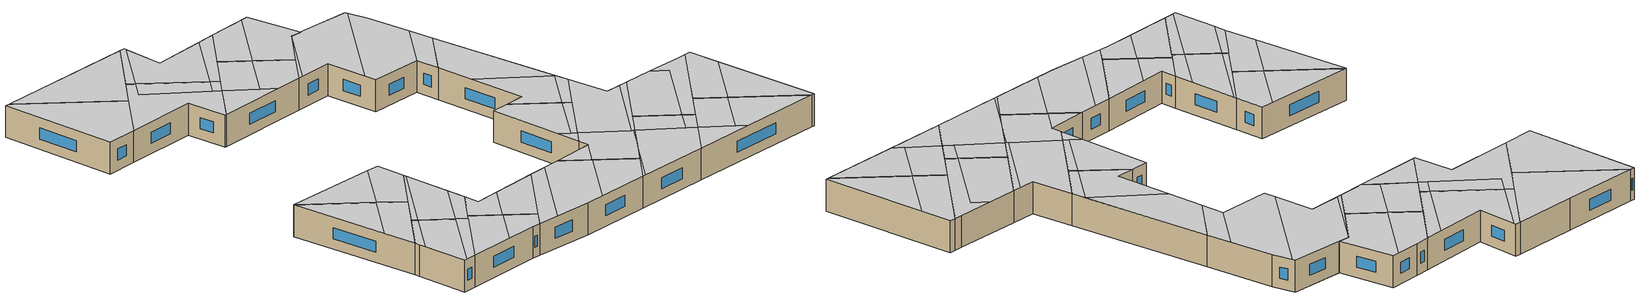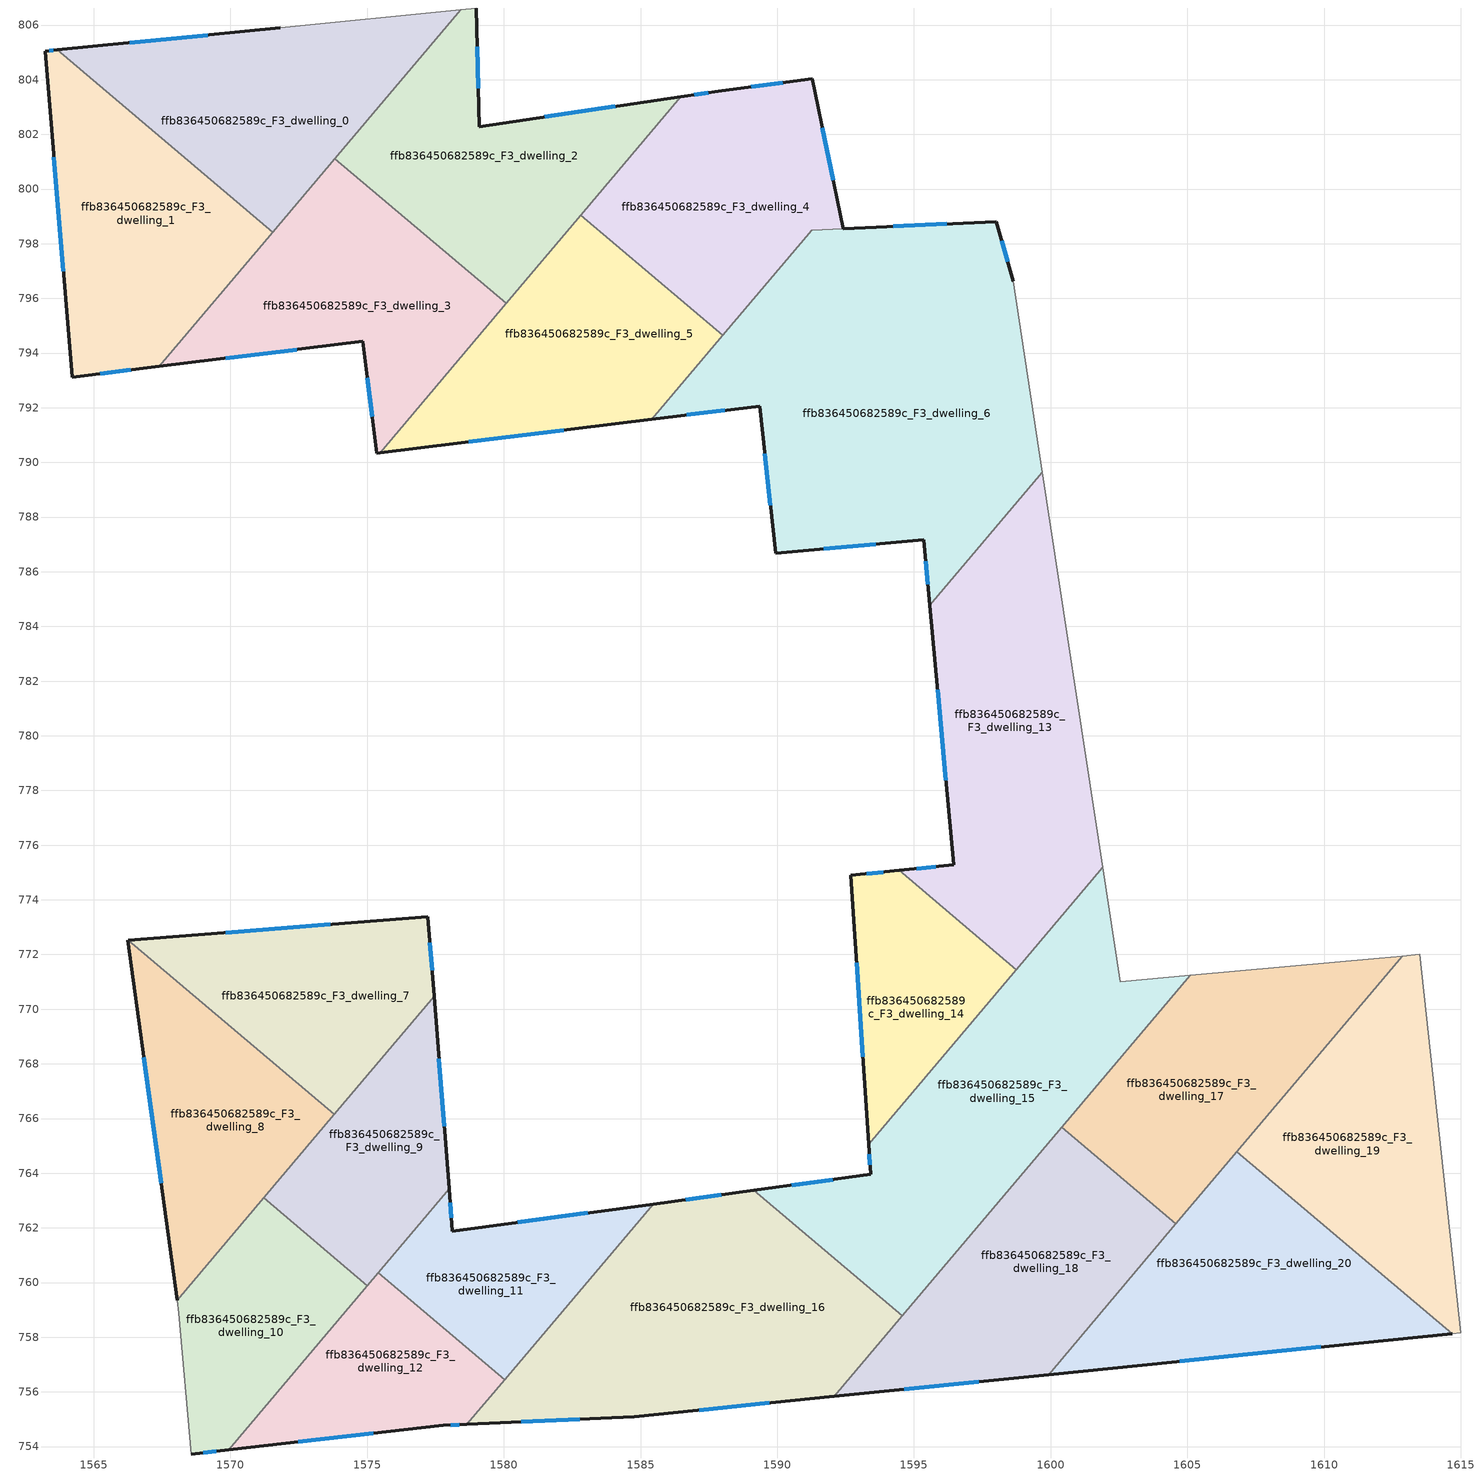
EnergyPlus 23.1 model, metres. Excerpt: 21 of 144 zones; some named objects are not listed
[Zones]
ffb836450682589c_F3_dwelling_0
 floor to ffb836450682589c_F2_dwelling_0 (EU_floor_Construction): 1578.43,806.56 1571.54,798.42 1563.66,805.09 1571.81,805.89 z9
 wall outside (EU_wall_Construction): 1571.81,805.89 1563.66,805.09 z9:12
 wall to ffb836450682589c_F3_dwelling_1 (EU_wall_Construction): 1563.66,805.09 1571.54,798.42 z9:12
 wall adiabatic (EU_wall_Construction): 1578.43,806.56 1571.81,805.89 z9:12
 wall to ffb836450682589c_F3_dwelling_2 (EU_wall_Construction): 1573.82,801.11 1578.43,806.56 z9:12
 wall to ffb836450682589c_F3_dwelling_3 (EU_wall_Construction): 1571.54,798.42 1573.82,801.11 z9:12
 window (EU_Window_Construction): 1569.16,805.63 1566.31,805.35 z9.98:11.02
 ceiling to ffb836450682589c_F4_dwelling_13 (EU_floor_Construction): 1571.54,798.42 1578.43,806.56 1571.81,805.89 1563.66,805.09 z12
ffb836450682589c_F3_dwelling_1
 floor to ffb836450682589c_F2_dwelling_1 (EU_floor_Construction): 1571.54,798.42 1567.4,793.51 1564.2,793.12 1563.22,805.04 1563.66,805.09 z9
 wall outside (EU_wall_Construction): 1563.66,805.09 1563.22,805.04 1564.2,793.12 1567.4,793.51 z9:12
 wall to ffb836450682589c_F3_dwelling_3 (EU_wall_Construction): 1567.4,793.51 1571.54,798.42 z9:12
 window (EU_Window_Construction): 1563.54,801.17 1563.89,797 / 1563.52,805.07 1563.36,805.06 / 1565.24,793.25 1566.36,793.39 z9.98:11.02
 ceiling to ffb836450682589c_F4_dwelling_13 (EU_floor_Construction): 1567.4,793.51 1571.54,798.42 1563.66,805.09 1563.23,805.04 1564.2,793.12 z12
ffb836450682589c_F3_dwelling_10
 floor to ffb836450682589c_F2_dwelling_10 (EU_floor_Construction): 1575,759.89 1569.93,753.88 1568.57,753.73 1568.11,758.87 1568.05,759.35 1571.21,763.09 z9
 wall outside (EU_wall_Construction): 1568.57,753.73 1569.93,753.88 z9:12
 wall adiabatic (EU_wall_Construction): 1568.05,759.35 1568.11,758.87 1568.57,753.73 z9:12
 wall to ffb836450682589c_F3_dwelling_9 (EU_wall_Construction): 1575,759.89 1571.21,763.09 z9:12
 wall to ffb836450682589c_F3_dwelling_8 (EU_wall_Construction): 1571.21,763.09 1568.05,759.35 z9:12
 wall to ffb836450682589c_F3_dwelling_12 (EU_wall_Construction): 1569.93,753.88 1575,759.89 z9:12
 window (EU_Window_Construction): 1569.01,753.78 1569.49,753.83 z9.98:11.02
 ceiling to ffb836450682589c_F4_dwelling_2 (EU_floor_Construction): 1568.82,753.76 1574.14,760.62 1571.7,762.68 1568.18,758.14 1568.57,753.73 z12
 ceiling to ffb836450682589c_F4_dwelling_1 (EU_floor_Construction): 1568.18,758.14 1571.7,762.68 1571.21,763.09 1568.05,759.35 1568.11,758.88 z12
 ceiling adiabatic (EU_roof_Construction): 1569.93,753.88 1575,759.89 1574.14,760.62 1568.82,753.76 z12
ffb836450682589c_F3_dwelling_11
 floor to ffb836450682589c_F2_dwelling_11 (EU_floor_Construction): 1585.46,762.87 1580.03,756.44 1575.4,760.36 1577.99,763.42 1578.11,761.87 z9
 wall outside (EU_wall_Construction): 1585.46,762.87 1578.11,761.87 1577.99,763.42 z9:12
 wall to ffb836450682589c_F3_dwelling_12 (EU_wall_Construction): 1575.4,760.36 1580.03,756.44 z9:12
 wall to ffb836450682589c_F3_dwelling_9 (EU_wall_Construction): 1577.99,763.42 1575.4,760.36 z9:12
 wall to ffb836450682589c_F3_dwelling_16 (EU_wall_Construction): 1580.03,756.44 1585.46,762.87 z9:12
 window (EU_Window_Construction): 1578.07,762.38 1578.03,762.92 / 1583.07,762.55 1580.5,762.2 z9.98:11.02
 ceiling to ffb836450682589c_F4_dwelling_4 (EU_floor_Construction): 1580.03,756.44 1585.46,762.87 1580.74,762.23 1580.69,762.22 1577.72,758.39 z12
 ceiling adiabatic (EU_roof_Construction): 1577.72,758.39 1580.69,762.22 1578.11,761.87 1577.99,763.42 1575.4,760.36 z12
ffb836450682589c_F3_dwelling_12
 floor to ffb836450682589c_F2_dwelling_12 (EU_floor_Construction): 1580.03,756.44 1578.65,754.81 1577.78,754.77 1569.93,753.88 1575.4,760.36 z9
 wall outside (EU_wall_Construction): 1569.93,753.88 1577.78,754.77 1578.65,754.81 z9:12
 wall to ffb836450682589c_F3_dwelling_16 (EU_wall_Construction): 1578.65,754.81 1580.03,756.44 z9:12
 wall to ffb836450682589c_F3_dwelling_9 (EU_wall_Construction): 1575.4,760.36 1575,759.89 z9:12
 window (EU_Window_Construction): 1572.48,754.17 1575.23,754.48 / 1578.06,754.79 1578.37,754.8 z9.98:11.02
 ceiling adiabatic (EU_roof_Construction): 1574.63,754.42 1577.72,758.39 1575.4,760.36 1569.93,753.88 z12
 ceiling to ffb836450682589c_F4_dwelling_4 (EU_floor_Construction): 1578.65,754.81 1580.03,756.44 1577.72,758.39 1574.63,754.42 1577.78,754.78 z12
ffb836450682589c_F3_dwelling_13
 floor to ffb836450682589c_F2_dwelling_13 (EU_floor_Construction): 1599.7,789.64 1601.91,775.19 1598.75,771.45 1594.46,775.08 1596.45,775.28 1595.58,784.77 z9
 wall outside (EU_wall_Construction): 1595.58,784.77 1596.45,775.28 1594.46,775.08 z9:12
 wall to ffb836450682589c_F3_dwelling_6 (EU_wall_Construction): 1599.7,789.64 1595.58,784.77 z9:12
 wall adiabatic (EU_wall_Construction): 1601.91,775.19 1599.7,789.64 z9:12
 wall to ffb836450682589c_F3_dwelling_14 (EU_wall_Construction): 1594.46,775.08 1598.75,771.45 z9:12
 wall to ffb836450682589c_F3_dwelling_15 (EU_wall_Construction): 1598.75,771.45 1601.91,775.19 z9:12
 window (EU_Window_Construction): 1595.8,775.22 1595.11,775.14 / 1595.87,781.68 1596.17,778.37 z9.98:11.02
 ceiling to ffb836450682589c_F4_dwelling_19 (EU_floor_Construction): 1601.71,776.51 1599.7,789.64 1595.58,784.77 1595.93,780.99 z12
 ceiling to ffb836450682589c_F4_dwelling_8 (EU_floor_Construction): 1598.09,772.01 1601.63,776.57 1595.93,780.99 1596.45,775.28 1594.46,775.08 z12
 ceiling to ffb836450682589c_F4_dwelling_9 (EU_floor_Construction): 1598.75,771.45 1601.91,775.19 1601.71,776.51 1601.63,776.57 1598.09,772.01 z12
ffb836450682589c_F3_dwelling_14
 floor to ffb836450682589c_F2_dwelling_14 (EU_floor_Construction): 1598.75,771.45 1593.34,765.05 1592.69,774.89 1594.46,775.08 z9
 wall outside (EU_wall_Construction): 1594.46,775.08 1592.69,774.89 1593.34,765.05 z9:12
 wall to ffb836450682589c_F3_dwelling_15 (EU_wall_Construction): 1593.34,765.05 1598.75,771.45 z9:12
 window (EU_Window_Construction): 1593.88,775.02 1593.27,774.95 / 1592.9,771.69 1593.13,768.25 z9.98:11.02
 ceiling to ffb836450682589c_F4_dwelling_8 (EU_floor_Construction): 1594.04,766.79 1598.09,772.01 1594.46,775.08 1592.69,774.89 1593.18,767.46 z12
 ceiling to ffb836450682589c_F4_dwelling_9 (EU_floor_Construction): 1594.51,766.43 1598.75,771.45 1598.09,772.01 1594.04,766.79 z12
 ceiling to ffb836450682589c_F4_dwelling_6 (EU_floor_Construction): 1593.34,765.05 1594.51,766.43 1593.18,767.46 z12
ffb836450682589c_F3_dwelling_15
 floor to ffb836450682589c_F2_dwelling_15 (EU_floor_Construction): 1601.91,775.19 1602.55,771 1605.1,771.23 1594.58,758.78 1589.15,763.37 1593.41,763.95 1593.34,765.05 z9
 wall outside (EU_wall_Construction): 1593.34,765.05 1593.41,763.95 1589.15,763.37 z9:12
 wall adiabatic (EU_wall_Construction): 1605.1,771.23 1602.55,771 1601.91,775.19 z9:12
 wall to ffb836450682589c_F3_dwelling_16 (EU_wall_Construction): 1589.15,763.37 1594.58,758.78 z9:12
 wall to ffb836450682589c_F3_dwelling_18 (EU_wall_Construction): 1594.58,758.78 1600.41,765.68 z9:12
 wall to ffb836450682589c_F3_dwelling_17 (EU_wall_Construction): 1600.41,765.68 1605.1,771.23 z9:12
 window (EU_Window_Construction): 1592.03,763.76 1590.53,763.56 / 1593.36,764.69 1593.39,764.31 z9.98:11.02
 ceiling to ffb836450682589c_F4_dwelling_9 (EU_floor_Construction): 1598.23,763.54 1604.13,771.15 1602.55,771 1601.91,775.19 1594.51,766.43 z12
 ceiling to ffb836450682589c_F4_dwelling_6 (EU_floor_Construction): 1596.59,761.16 1598.36,763.44 1598.23,763.54 1594.51,766.43 1593.34,765.05 1593.41,763.95 1591.45,761.42 1594.58,758.78 z12
 ceiling to ffb836450682589c_F4_dwelling_5 (EU_floor_Construction): 1591.45,761.42 1593.41,763.95 1589.15,763.37 z12
 ceiling to ffb836450682589c_F4_dwelling_10 (EU_floor_Construction): 1598.46,763.37 1605.1,771.23 1604.13,771.15 1598.23,763.54 1598.36,763.44 z12
 ceiling adiabatic (EU_roof_Construction): 1596.59,761.16 1598.46,763.37 1598.36,763.44 z12
ffb836450682589c_F3_dwelling_16
 floor to ffb836450682589c_F2_dwelling_16 (EU_floor_Construction): 1594.58,758.78 1592.09,755.84 1584.76,755.09 1578.65,754.81 1585.46,762.87 1589.15,763.37 z9
 wall outside (EU_wall_Construction): 1578.65,754.81 1584.76,755.09 1592.09,755.84 / 1589.15,763.37 1585.46,762.87 z9:12
 wall to ffb836450682589c_F3_dwelling_18 (EU_wall_Construction): 1592.09,755.84 1594.58,758.78 z9:12
 window (EU_Window_Construction): 1587.15,755.33 1589.71,755.6 / 1580.64,754.9 1582.77,755 / 1587.95,763.21 1586.66,763.03 z9.98:11.02
 ceiling to ffb836450682589c_F4_dwelling_5 (EU_floor_Construction): 1586.69,755.29 1591.45,761.42 1589.15,763.37 1587.34,763.13 1580.97,754.92 1584.76,755.09 z12
 ceiling to ffb836450682589c_F4_dwelling_4 (EU_floor_Construction): 1580.97,754.92 1587.34,763.13 1585.46,762.87 1578.65,754.81 z12
 ceiling to ffb836450682589c_F4_dwelling_6 (EU_floor_Construction): 1592.09,755.84 1594.58,758.78 1591.45,761.42 1586.69,755.29 z12
ffb836450682589c_F3_dwelling_17
 floor to ffb836450682589c_F2_dwelling_17 (EU_floor_Construction): 1612.86,771.94 1604.58,762.14 1600.41,765.68 1605.1,771.23 1612.02,771.86 z9
 wall adiabatic (EU_wall_Construction): 1612.86,771.94 1612.02,771.86 1605.1,771.23 z9:12
 wall to ffb836450682589c_F3_dwelling_18 (EU_wall_Construction): 1600.41,765.68 1604.58,762.14 z9:12
 wall to ffb836450682589c_F3_dwelling_19 (EU_wall_Construction): 1606.81,764.78 1612.86,771.94 z9:12
 wall to ffb836450682589c_F3_dwelling_20 (EU_wall_Construction): 1604.59,762.14 1606.81,764.78 z9:12
 ceiling to ffb836450682589c_F4_dwelling_10 (EU_floor_Construction): 1603.68,762.91 1609.53,770.44 1608.15,771.51 1605.1,771.23 1600.41,765.68 z12
 ceiling to ffb836450682589c_F4_dwelling_11 (EU_floor_Construction): 1604.58,762.14 1612.86,771.94 1612.02,771.86 1608.15,771.51 1609.53,770.44 1603.68,762.91 z12
ffb836450682589c_F3_dwelling_18
 floor to ffb836450682589c_F2_dwelling_18 (EU_floor_Construction): 1604.58,762.14 1599.93,756.63 1592.09,755.84 1600.41,765.68 z9
 wall outside (EU_wall_Construction): 1592.09,755.84 1599.93,756.63 z9:12
 wall to ffb836450682589c_F3_dwelling_20 (EU_wall_Construction): 1599.93,756.63 1604.58,762.14 z9:12
 window (EU_Window_Construction): 1594.64,756.1 1597.38,756.37 z9.98:11.02
 ceiling to ffb836450682589c_F4_dwelling_7 (EU_floor_Construction): 1599.93,756.63 1602.78,760.01 1598.46,763.37 1596.59,761.16 1592.49,755.88 z12
 ceiling to ffb836450682589c_F4_dwelling_10 (EU_floor_Construction): 1601.94,760.66 1603.68,762.91 1600.41,765.68 1598.46,763.37 z12
 ceiling to ffb836450682589c_F4_dwelling_11 (EU_floor_Construction): 1602.78,760.01 1604.58,762.14 1603.68,762.91 1601.94,760.66 z12
 ceiling to ffb836450682589c_F4_dwelling_6 (EU_floor_Construction): 1592.49,755.88 1596.59,761.16 1592.09,755.84 z12
ffb836450682589c_F3_dwelling_19
 floor to ffb836450682589c_F2_dwelling_19 (EU_floor_Construction): 1613.5,772 1615,758.16 1614.69,758.13 1606.81,764.78 1612.86,771.94 z9
 wall to ffb836450682589c_F3_dwelling_20 (EU_wall_Construction): 1606.81,764.78 1614.69,758.13 z9:12
 wall adiabatic (EU_wall_Construction): 1614.69,758.13 1615,758.16 1613.5,772 1612.86,771.94 z9:12
 ceiling to ffb836450682589c_F4_dwelling_11 (EU_floor_Construction): 1609.14,762.82 1613.84,768.88 1613.5,772 1612.86,771.94 1606.81,764.78 z12
 ceiling to ffb836450682589c_F4_dwelling_12 (EU_floor_Construction): 1615,758.16 1613.84,768.87 1609.14,762.81 1614.68,758.13 z12
ffb836450682589c_F3_dwelling_2
 floor to ffb836450682589c_F2_dwelling_2 (EU_floor_Construction): 1586.48,803.38 1580.08,795.82 1573.82,801.11 1578.43,806.56 1578.99,806.62 1579.1,802.28 z9
 wall outside (EU_wall_Construction): 1586.48,803.38 1579.1,802.28 1578.99,806.62 z9:12
 wall to ffb836450682589c_F3_dwelling_3 (EU_wall_Construction): 1573.82,801.11 1580.08,795.82 z9:12
 wall adiabatic (EU_wall_Construction): 1578.99,806.62 1578.43,806.56 z9:12
 wall to ffb836450682589c_F3_dwelling_4 (EU_wall_Construction): 1582.81,799.04 1586.48,803.38 z9:12
 wall to ffb836450682589c_F3_dwelling_5 (EU_wall_Construction): 1580.09,795.82 1582.81,799.04 z9:12
 window (EU_Window_Construction): 1584.08,803.02 1581.5,802.64 / 1579.07,803.69 1579.03,805.21 z9.98:11.02
 ceiling to ffb836450682589c_F4_dwelling_14 (EU_floor_Construction): 1579.37,796.42 1584.55,803.09 1579.1,802.28 1579,806.33 1574.51,800.53 z12
 ceiling to ffb836450682589c_F4_dwelling_15 (EU_floor_Construction): 1580.08,795.82 1586.48,803.38 1584.55,803.09 1579.37,796.42 z12
 ceiling to ffb836450682589c_F4_dwelling_13 (EU_floor_Construction): 1574.51,800.53 1579,806.33 1578.99,806.62 1578.43,806.56 1573.82,801.11 z12
ffb836450682589c_F3_dwelling_20
 floor to ffb836450682589c_F2_dwelling_20 (EU_floor_Construction): 1614.69,758.13 1599.93,756.63 1606.81,764.78 z9
 wall outside (EU_wall_Construction): 1599.93,756.63 1614.69,758.13 z9:12
 window (EU_Window_Construction): 1604.73,757.12 1609.89,757.64 z9.98:11.02
 ceiling to ffb836450682589c_F4_dwelling_12 (EU_floor_Construction): 1614.68,758.13 1609.14,762.81 1605.4,757.99 1606.3,757.28 z12
 ceiling adiabatic (EU_roof_Construction): 1606.3,757.28 1602.78,760.01 1599.93,756.63 z12
 ceiling to ffb836450682589c_F4_dwelling_11 (EU_floor_Construction): 1605.4,757.99 1609.14,762.82 1606.81,764.78 1602.78,760.01 z12
 roof outside (EU_roof_Construction): 1614.69,758.13 1606.3,757.28 1599.93,756.63 z12
ffb836450682589c_F3_dwelling_3
 floor to ffb836450682589c_F2_dwelling_3 (EU_floor_Construction): 1580.08,795.82 1575.47,790.36 1575.34,790.34 1574.84,794.42 1567.4,793.51 1573.82,801.11 z9
 wall outside (EU_wall_Construction): 1567.4,793.51 1574.84,794.42 1575.34,790.34 1575.47,790.36 z9:12
 wall to ffb836450682589c_F3_dwelling_5 (EU_wall_Construction): 1575.47,790.36 1580.08,795.82 z9:12
 window (EU_Window_Construction): 1575.01,793.1 1575.18,791.67 / 1569.82,793.81 1572.42,794.13 z9.98:11.02
 ceiling to ffb836450682589c_F4_dwelling_14 (EU_floor_Construction): 1578.12,794.81 1579.37,796.42 1574.51,800.53 1573.09,798.71 z12
 ceiling to ffb836450682589c_F4_dwelling_15 (EU_floor_Construction): 1578.79,794.29 1580.08,795.82 1579.37,796.42 1578.12,794.81 z12
 ceiling to ffb836450682589c_F4_dwelling_13 (EU_floor_Construction): 1575.47,790.36 1578.79,794.29 1573.09,798.71 1574.51,800.53 1573.82,801.11 1567.4,793.51 1574.84,794.42 1575.34,790.34 z12
ffb836450682589c_F3_dwelling_4
 floor to ffb836450682589c_F2_dwelling_4 (EU_floor_Construction): 1591.28,804.03 1592.41,798.54 1591.25,798.49 1588.01,794.65 1582.81,799.04 1586.48,803.38 1587.96,803.6 z9
 wall outside (EU_wall_Construction): 1592.41,798.54 1591.28,804.03 1587.96,803.6 1586.48,803.38 z9:12
 wall to ffb836450682589c_F3_dwelling_5 (EU_wall_Construction): 1582.81,799.04 1588.01,794.65 z9:12
 wall to ffb836450682589c_F3_dwelling_6 (EU_wall_Construction): 1588.01,794.65 1591.25,798.49 1592.41,798.54 z9:12
 window (EU_Window_Construction): 1587.48,803.53 1586.96,803.45 / 1590.2,803.89 1589.04,803.74 / 1592.05,800.33 1591.65,802.25 z9.98:11.02
 ceiling to ffb836450682589c_F4_dwelling_15 (EU_floor_Construction): 1585.16,797.06 1590.5,803.93 1587.96,803.6 1586.48,803.38 1582.81,799.04 z12
 ceiling to ffb836450682589c_F4_dwelling_16 (EU_floor_Construction): 1592.41,798.54 1591.28,804.03 1590.5,803.93 1585.16,797.06 1588.01,794.65 1591.25,798.49 z12
ffb836450682589c_F3_dwelling_5
 floor to ffb836450682589c_F2_dwelling_5 (EU_floor_Construction): 1588.01,794.65 1585.42,791.58 1575.47,790.36 1582.81,799.04 z9
 wall outside (EU_wall_Construction): 1575.47,790.36 1585.42,791.58 z9:12
 wall to ffb836450682589c_F3_dwelling_6 (EU_wall_Construction): 1585.42,791.58 1588.01,794.65 z9:12
 window (EU_Window_Construction): 1578.71,790.76 1582.18,791.18 z9.98:11.02
 ceiling to ffb836450682589c_F4_dwelling_16 (EU_floor_Construction): 1585.42,791.58 1588.01,794.65 1585.16,797.06 1581.43,792.24 1582.71,791.25 z12
 ceiling to ffb836450682589c_F4_dwelling_15 (EU_floor_Construction): 1581.43,792.24 1585.16,797.06 1582.81,799.04 1578.79,794.29 z12
 ceiling to ffb836450682589c_F4_dwelling_13 (EU_floor_Construction): 1582.71,791.25 1578.79,794.29 1575.47,790.36 z12
ffb836450682589c_F3_dwelling_6
 floor to ffb836450682589c_F2_dwelling_6 (EU_floor_Construction): 1598.01,798.81 1598.63,796.62 1599.7,789.64 1595.58,784.77 1595.36,787.16 1589.94,786.68 1589.35,792.06 1585.42,791.58 1591.25,798.49 z9
 wall outside (EU_wall_Construction): 1585.42,791.58 1589.35,792.06 1589.94,786.68 1595.36,787.16 1595.58,784.77 / 1598.63,796.62 1598.01,798.81 1592.42,798.54 z9:12
 wall adiabatic (EU_wall_Construction): 1599.7,789.64 1598.63,796.62 z9:12
 window (EU_Window_Construction): 1591.71,786.84 1593.6,787.01 / 1589.54,790.31 1589.75,788.43 / 1586.7,791.74 1588.07,791.9 / 1596.19,798.72 1594.24,798.63 / 1598.43,797.33 1598.21,798.1 / 1595.43,786.38 1595.51,785.55 z9.98:11.02
 ceiling to ffb836450682589c_F4_dwelling_17 (EU_floor_Construction): 1589.81,787.93 1598.08,798.59 1598.01,798.81 1591.29,798.49 1585.99,791.65 1589.35,792.06 z12
 ceiling to ffb836450682589c_F4_dwelling_18 (EU_floor_Construction): 1595.36,787.16 1599.3,792.24 1598.63,796.62 1598.08,798.59 1589.81,787.93 1589.94,786.68 z12
 ceiling to ffb836450682589c_F4_dwelling_19 (EU_floor_Construction): 1595.58,784.77 1599.7,789.64 1599.3,792.24 1595.36,787.16 z12
 ceiling to ffb836450682589c_F4_dwelling_16 (EU_floor_Construction): 1585.99,791.65 1591.29,798.49 1591.25,798.49 1585.42,791.58 z12
ffb836450682589c_F3_dwelling_7
 floor to ffb836450682589c_F2_dwelling_7 (EU_floor_Construction): 1577.22,773.38 1577.45,770.47 1573.79,766.15 1566.25,772.52 z9
 wall outside (EU_wall_Construction): 1577.45,770.47 1577.22,773.38 1566.25,772.52 z9:12
 wall to ffb836450682589c_F3_dwelling_8 (EU_wall_Construction): 1566.25,772.52 1573.79,766.15 z9:12
 wall to ffb836450682589c_F3_dwelling_9 (EU_wall_Construction): 1573.79,766.15 1577.45,770.47 z9:12
 window (EU_Window_Construction): 1577.37,771.42 1577.3,772.44 / 1573.66,773.1 1569.82,772.8 z9.98:11.02
 ceiling to ffb836450682589c_F4_dwelling_0 (EU_floor_Construction): 1571.7,767.92 1575.86,773.28 1566.25,772.52 z12
 ceiling to ffb836450682589c_F4_dwelling_1 (EU_floor_Construction): 1573.79,766.15 1577.45,770.47 1577.22,773.38 1575.86,773.28 1571.7,767.92 z12
ffb836450682589c_F3_dwelling_8
 floor to ffb836450682589c_F2_dwelling_8 (EU_floor_Construction): 1573.79,766.15 1568.05,759.35 1566.25,772.52 z9
 wall outside (EU_wall_Construction): 1566.24,772.52 1568.05,759.35 z9:12
 wall to ffb836450682589c_F3_dwelling_9 (EU_wall_Construction): 1571.21,763.09 1573.79,766.15 z9:12
 window (EU_Window_Construction): 1566.83,768.24 1567.46,763.64 z9.98:11.02
 ceiling to ffb836450682589c_F4_dwelling_1 (EU_floor_Construction): 1568.05,759.35 1573.79,766.15 1571.7,767.92 1567.6,762.63 z12
 ceiling to ffb836450682589c_F4_dwelling_0 (EU_floor_Construction): 1567.6,762.63 1571.7,767.92 1566.25,772.52 z12
ffb836450682589c_F3_dwelling_9
 floor to ffb836450682589c_F2_dwelling_9 (EU_floor_Construction): 1577.45,770.47 1577.99,763.42 1575,759.89 1571.21,763.09 z9
 wall outside (EU_wall_Construction): 1577.99,763.42 1577.45,770.47 z9:12
 window (EU_Window_Construction): 1577.82,765.72 1577.63,768.18 z9.98:11.02
 ceiling to ffb836450682589c_F4_dwelling_2 (EU_floor_Construction): 1574.14,760.62 1577.84,765.39 1577.48,770.12 1571.7,762.68 z12
 ceiling to ffb836450682589c_F4_dwelling_1 (EU_floor_Construction): 1571.7,762.68 1577.48,770.12 1577.45,770.47 1571.21,763.09 z12
 ceiling adiabatic (EU_roof_Construction): 1575,759.89 1577.99,763.42 1577.84,765.39 1574.14,760.62 z12
[Building]
EU S2 Campaign: North Axis=0; Terrain=City; Solar Distribution=FullExterior
[Site:Location]
Bologna: Latitude=44.5; Longitude=11.25; Time Zone=1; Elevation=37
[SizingPeriod:WeatherFileDays]
AnnualSizingPeriod: Begin Month=1; Begin Day of Month=1; End Month=12; End Day of Month=31; Day of Week for Start Day=Monday; Use Weather File Daylight Saving Period=No; Use Weather File Rain and Snow Indicators=No
[MATERIAL]
EU_InternalMass_Material: Roughness=MediumRough; Thickness=0.1; Conductivity=1; Density=1800; Specific Heat=900; Thermal Absorptance=0.9; Solar Absorptance=0.7; Visible Absorptance=0.7
[MATERIAL:NOMASS] Roughness=MediumRough; Thermal Absorptance=0.9; Solar Absorptance=0.7; Visible Absorptance=0.7
Name | Thermal Resistance
EU_wall_NoMass | 0.905828
EU_roof_NoMass | 0.37593
EU_floor_NoMass | 0.67114
[WINDOWMATERIAL:SIMPLEGLAZINGSYSTEM]
EU_Window_SimpleGlazing: UFactor=4.52486; Solar Heat Gain Coefficient=0.85; Visible Transmittance=0.85
[CONSTRUCTION]
EU_wall_Construction: EU_wall_NoMass
EU_roof_Construction: EU_roof_NoMass
EU_floor_Construction: EU_floor_NoMass
EU_Window_Construction: EU_Window_SimpleGlazing
EU_InternalMass_Construction: EU_InternalMass_Material
[ZONE] Type=1; Multiplier=1; Ceiling Height=autocalculate; Floor Area=autocalculate; Part of Total Floor Area=Yes
Name | Volume
ffb836450682589c_F3_dwelling_0 | 164.944
ffb836450682589c_F3_dwelling_1 | 164.932
ffb836450682589c_F3_dwelling_10 | 106.528
ffb836450682589c_F3_dwelling_11 | 95.729
ffb836450682589c_F3_dwelling_12 | 95.718
ffb836450682589c_F3_dwelling_13 | 226.217
ffb836450682589c_F3_dwelling_14 | 96.791
ffb836450682589c_F3_dwelling_15 | 240.845
ffb836450682589c_F3_dwelling_16 | 240.848
ffb836450682589c_F3_dwelling_17 | 164.922
ffb836450682589c_F3_dwelling_18 | 164.928
ffb836450682589c_F3_dwelling_19 | 164.936
ffb836450682589c_F3_dwelling_2 | 164.919
ffb836450682589c_F3_dwelling_20 | 164.941
ffb836450682589c_F3_dwelling_3 | 164.952
ffb836450682589c_F3_dwelling_4 | 159.007
ffb836450682589c_F3_dwelling_5 | 157.137
ffb836450682589c_F3_dwelling_6 | 354.786
ffb836450682589c_F3_dwelling_7 | 132.013
ffb836450682589c_F3_dwelling_8 | 132.014
ffb836450682589c_F3_dwelling_9 | 106.513
[INTERNALMASS] Construction=EU_InternalMass_Construction
Name | Zone or ZoneList | Surface Area
ffb836450682589c_F3_dwelling_0_EU_InternalMass | ffb836450682589c_F3_dwelling_0 | 54.9808
ffb836450682589c_F3_dwelling_1_EU_InternalMass | ffb836450682589c_F3_dwelling_1 | 54.9747
ffb836450682589c_F3_dwelling_2_EU_InternalMass | ffb836450682589c_F3_dwelling_2 | 54.9723
ffb836450682589c_F3_dwelling_3_EU_InternalMass | ffb836450682589c_F3_dwelling_3 | 54.9834
ffb836450682589c_F3_dwelling_4_EU_InternalMass | ffb836450682589c_F3_dwelling_4 | 53.0015
ffb836450682589c_F3_dwelling_5_EU_InternalMass | ffb836450682589c_F3_dwelling_5 | 52.3778
ffb836450682589c_F3_dwelling_6_EU_InternalMass | ffb836450682589c_F3_dwelling_6 | 118.258
ffb836450682589c_F3_dwelling_7_EU_InternalMass | ffb836450682589c_F3_dwelling_7 | 44.0035
ffb836450682589c_F3_dwelling_8_EU_InternalMass | ffb836450682589c_F3_dwelling_8 | 44.0037
ffb836450682589c_F3_dwelling_9_EU_InternalMass | ffb836450682589c_F3_dwelling_9 | 35.5041
ffb836450682589c_F3_dwelling_10_EU_InternalMass | ffb836450682589c_F3_dwelling_10 | 35.5102
ffb836450682589c_F3_dwelling_11_EU_InternalMass | ffb836450682589c_F3_dwelling_11 | 31.9085
ffb836450682589c_F3_dwelling_12_EU_InternalMass | ffb836450682589c_F3_dwelling_12 | 31.9045
ffb836450682589c_F3_dwelling_13_EU_InternalMass | ffb836450682589c_F3_dwelling_13 | 75.3962
ffb836450682589c_F3_dwelling_14_EU_InternalMass | ffb836450682589c_F3_dwelling_14 | 32.2675
ffb836450682589c_F3_dwelling_15_EU_InternalMass | ffb836450682589c_F3_dwelling_15 | 80.2857
ffb836450682589c_F3_dwelling_16_EU_InternalMass | ffb836450682589c_F3_dwelling_16 | 80.2841
ffb836450682589c_F3_dwelling_17_EU_InternalMass | ffb836450682589c_F3_dwelling_17 | 54.9753
ffb836450682589c_F3_dwelling_18_EU_InternalMass | ffb836450682589c_F3_dwelling_18 | 54.9758
ffb836450682589c_F3_dwelling_19_EU_InternalMass | ffb836450682589c_F3_dwelling_19 | 54.9787
ffb836450682589c_F3_dwelling_20_EU_InternalMass | ffb836450682589c_F3_dwelling_20 | 54.9769
[OTHEREQUIPMENT] Fuel Type=Electricity; Design Level Calculation Method=Watts/Area; Power per Zone Floor Area=1; Fraction Latent=0; Fraction Radiant=0; Fraction Lost=0; Carbon Dioxide Generation Rate=0; EndUse Subcategory=EU_Step8_InternalGains
Name | Zone or ZoneList or Space or SpaceList | Schedule
EU_Step8_InternalGain_ffb836450682589c_F3_dwelling_0_f000 | ffb836450682589c_F3_dwelling_0 | EU_Step8_GainSchedule_ffb836450682589c_F3_dwelling_0_f000
EU_Step8_InternalGain_ffb836450682589c_F3_dwelling_1_f000 | ffb836450682589c_F3_dwelling_1 | EU_Step8_GainSchedule_ffb836450682589c_F3_dwelling_1_f000
EU_Step8_InternalGain_ffb836450682589c_F3_dwelling_2_f000 | ffb836450682589c_F3_dwelling_2 | EU_Step8_GainSchedule_ffb836450682589c_F3_dwelling_2_f000
EU_Step8_InternalGain_ffb836450682589c_F3_dwelling_3_f000 | ffb836450682589c_F3_dwelling_3 | EU_Step8_GainSchedule_ffb836450682589c_F3_dwelling_3_f000
EU_Step8_InternalGain_ffb836450682589c_F3_dwelling_4_f000 | ffb836450682589c_F3_dwelling_4 | EU_Step8_GainSchedule_ffb836450682589c_F3_dwelling_4_f000
EU_Step8_InternalGain_ffb836450682589c_F3_dwelling_5_f000 | ffb836450682589c_F3_dwelling_5 | EU_Step8_GainSchedule_ffb836450682589c_F3_dwelling_5_f000
EU_Step8_InternalGain_ffb836450682589c_F3_dwelling_6_f000 | ffb836450682589c_F3_dwelling_6 | EU_Step8_GainSchedule_ffb836450682589c_F3_dwelling_6_f000
EU_Step8_InternalGain_ffb836450682589c_F3_dwelling_7_f000 | ffb836450682589c_F3_dwelling_7 | EU_Step8_GainSchedule_ffb836450682589c_F3_dwelling_7_f000
EU_Step8_InternalGain_ffb836450682589c_F3_dwelling_8_f000 | ffb836450682589c_F3_dwelling_8 | EU_Step8_GainSchedule_ffb836450682589c_F3_dwelling_8_f000
EU_Step8_InternalGain_ffb836450682589c_F3_dwelling_9_f000 | ffb836450682589c_F3_dwelling_9 | EU_Step8_GainSchedule_ffb836450682589c_F3_dwelling_9_f000
EU_Step8_InternalGain_ffb836450682589c_F3_dwelling_10_f000 | ffb836450682589c_F3_dwelling_10 | EU_Step8_GainSchedule_ffb836450682589c_F3_dwelling_10_f000
EU_Step8_InternalGain_ffb836450682589c_F3_dwelling_11_f000 | ffb836450682589c_F3_dwelling_11 | EU_Step8_GainSchedule_ffb836450682589c_F3_dwelling_11_f000
EU_Step8_InternalGain_ffb836450682589c_F3_dwelling_12_f000 | ffb836450682589c_F3_dwelling_12 | EU_Step8_GainSchedule_ffb836450682589c_F3_dwelling_12_f000
EU_Step8_InternalGain_ffb836450682589c_F3_dwelling_13_f000 | ffb836450682589c_F3_dwelling_13 | EU_Step8_GainSchedule_ffb836450682589c_F3_dwelling_13_f000
EU_Step8_InternalGain_ffb836450682589c_F3_dwelling_14_f000 | ffb836450682589c_F3_dwelling_14 | EU_Step8_GainSchedule_ffb836450682589c_F3_dwelling_14_f000
EU_Step8_InternalGain_ffb836450682589c_F3_dwelling_15_f000 | ffb836450682589c_F3_dwelling_15 | EU_Step8_GainSchedule_ffb836450682589c_F3_dwelling_15_f000
EU_Step8_InternalGain_ffb836450682589c_F3_dwelling_16_f000 | ffb836450682589c_F3_dwelling_16 | EU_Step8_GainSchedule_ffb836450682589c_F3_dwelling_16_f000
EU_Step8_InternalGain_ffb836450682589c_F3_dwelling_17_f000 | ffb836450682589c_F3_dwelling_17 | EU_Step8_GainSchedule_ffb836450682589c_F3_dwelling_17_f000
EU_Step8_InternalGain_ffb836450682589c_F3_dwelling_18_f000 | ffb836450682589c_F3_dwelling_18 | EU_Step8_GainSchedule_ffb836450682589c_F3_dwelling_18_f000
EU_Step8_InternalGain_ffb836450682589c_F3_dwelling_19_f000 | ffb836450682589c_F3_dwelling_19 | EU_Step8_GainSchedule_ffb836450682589c_F3_dwelling_19_f000
EU_Step8_InternalGain_ffb836450682589c_F3_dwelling_20_f000 | ffb836450682589c_F3_dwelling_20 | EU_Step8_GainSchedule_ffb836450682589c_F3_dwelling_20_f000
[ZONEVENTILATION:DESIGNFLOWRATE] Schedule=EU_AlwaysOn; Design Flow Rate Calculation Method=AirChanges/Hour; Air Changes per Hour=0.73129; Ventilation Type=Natural; Fan Pressure Rise=0; Fan Total Efficiency=1; Constant Term Coefficient=1; Temperature Term Coefficient=0; Velocity Term Coefficient=0; Velocity Squared Term Coefficient=0; Minimum Indoor Temperature=-100; Maximum Indoor Temperature=100; Delta Temperature=-100; Minimum Outdoor Temperature=-100; Maximum Outdoor Temperature=100; Maximum Wind Speed=40
Name | Zone or ZoneList or Space or SpaceList
EU_ConstantAir_ffb836450682589c_F3_dwelling_0 | ffb836450682589c_F3_dwelling_0
EU_ConstantAir_ffb836450682589c_F3_dwelling_1 | ffb836450682589c_F3_dwelling_1
EU_ConstantAir_ffb836450682589c_F3_dwelling_2 | ffb836450682589c_F3_dwelling_2
EU_ConstantAir_ffb836450682589c_F3_dwelling_3 | ffb836450682589c_F3_dwelling_3
EU_ConstantAir_ffb836450682589c_F3_dwelling_4 | ffb836450682589c_F3_dwelling_4
EU_ConstantAir_ffb836450682589c_F3_dwelling_5 | ffb836450682589c_F3_dwelling_5
EU_ConstantAir_ffb836450682589c_F3_dwelling_6 | ffb836450682589c_F3_dwelling_6
EU_ConstantAir_ffb836450682589c_F3_dwelling_7 | ffb836450682589c_F3_dwelling_7
EU_ConstantAir_ffb836450682589c_F3_dwelling_8 | ffb836450682589c_F3_dwelling_8
EU_ConstantAir_ffb836450682589c_F3_dwelling_9 | ffb836450682589c_F3_dwelling_9
EU_ConstantAir_ffb836450682589c_F3_dwelling_10 | ffb836450682589c_F3_dwelling_10
EU_ConstantAir_ffb836450682589c_F3_dwelling_11 | ffb836450682589c_F3_dwelling_11
EU_ConstantAir_ffb836450682589c_F3_dwelling_12 | ffb836450682589c_F3_dwelling_12
EU_ConstantAir_ffb836450682589c_F3_dwelling_13 | ffb836450682589c_F3_dwelling_13
EU_ConstantAir_ffb836450682589c_F3_dwelling_14 | ffb836450682589c_F3_dwelling_14
EU_ConstantAir_ffb836450682589c_F3_dwelling_15 | ffb836450682589c_F3_dwelling_15
EU_ConstantAir_ffb836450682589c_F3_dwelling_16 | ffb836450682589c_F3_dwelling_16
EU_ConstantAir_ffb836450682589c_F3_dwelling_17 | ffb836450682589c_F3_dwelling_17
EU_ConstantAir_ffb836450682589c_F3_dwelling_18 | ffb836450682589c_F3_dwelling_18
EU_ConstantAir_ffb836450682589c_F3_dwelling_19 | ffb836450682589c_F3_dwelling_19
EU_ConstantAir_ffb836450682589c_F3_dwelling_20 | ffb836450682589c_F3_dwelling_20
[HVACTEMPLATE:ZONE:IDEALLOADSAIRSYSTEM] System Availability Schedule=EU_AlwaysOn; Maximum Heating Supply Air Temperature=50; Minimum Cooling Supply Air Temperature=13; Maximum Heating Supply Air Humidity Ratio=0.0156; Minimum Cooling Supply Air Humidity Ratio=0.0077; Heating Limit=NoLimit; Cooling Limit=NoLimit; Heating Availability Schedule=EU_AlwaysOn; Cooling Availability Schedule=EU_CoolingOff; Dehumidification Control Type=ConstantSensibleHeatRatio; Cooling Sensible Heat Ratio=0.7; Dehumidification Setpoint=60; Humidification Control Type=None; Humidification Setpoint=30; Outdoor Air Method=None; Outdoor Air Flow Rate per Person=0.00944; Outdoor Air Flow Rate per Zone Floor Area=0; Outdoor Air Flow Rate per Zone=0; Demand Controlled Ventilation Type=None; Outdoor Air Economizer Type=NoEconomizer; Heat Recovery Type=None; Sensible Heat Recovery Effectiveness=0.7; Latent Heat Recovery Effectiveness=0.65
Name | Template Thermostat
ffb836450682589c_F3_dwelling_0 | EU_HeatOnly_ffb836450682589c_F3_dwelling_0
ffb836450682589c_F3_dwelling_1 | EU_HeatOnly_ffb836450682589c_F3_dwelling_1
ffb836450682589c_F3_dwelling_2 | EU_HeatOnly_ffb836450682589c_F3_dwelling_2
ffb836450682589c_F3_dwelling_3 | EU_HeatOnly_ffb836450682589c_F3_dwelling_3
ffb836450682589c_F3_dwelling_4 | EU_HeatOnly_ffb836450682589c_F3_dwelling_4
ffb836450682589c_F3_dwelling_5 | EU_HeatOnly_ffb836450682589c_F3_dwelling_5
ffb836450682589c_F3_dwelling_6 | EU_HeatOnly_ffb836450682589c_F3_dwelling_6
ffb836450682589c_F3_dwelling_7 | EU_HeatOnly_ffb836450682589c_F3_dwelling_7
ffb836450682589c_F3_dwelling_8 | EU_HeatOnly_ffb836450682589c_F3_dwelling_8
ffb836450682589c_F3_dwelling_9 | EU_HeatOnly_ffb836450682589c_F3_dwelling_9
ffb836450682589c_F3_dwelling_10 | EU_HeatOnly_ffb836450682589c_F3_dwelling_10
ffb836450682589c_F3_dwelling_11 | EU_HeatOnly_ffb836450682589c_F3_dwelling_11
ffb836450682589c_F3_dwelling_12 | EU_HeatOnly_ffb836450682589c_F3_dwelling_12
ffb836450682589c_F3_dwelling_13 | EU_HeatOnly_ffb836450682589c_F3_dwelling_13
ffb836450682589c_F3_dwelling_14 | EU_HeatOnly_ffb836450682589c_F3_dwelling_14
ffb836450682589c_F3_dwelling_15 | EU_HeatOnly_ffb836450682589c_F3_dwelling_15
ffb836450682589c_F3_dwelling_16 | EU_HeatOnly_ffb836450682589c_F3_dwelling_16
ffb836450682589c_F3_dwelling_17 | EU_HeatOnly_ffb836450682589c_F3_dwelling_17
ffb836450682589c_F3_dwelling_18 | EU_HeatOnly_ffb836450682589c_F3_dwelling_18
ffb836450682589c_F3_dwelling_19 | EU_HeatOnly_ffb836450682589c_F3_dwelling_19
ffb836450682589c_F3_dwelling_20 | EU_HeatOnly_ffb836450682589c_F3_dwelling_20
[SIZING:ZONE] Zone Cooling Design Supply Air Temperature Input Method=SupplyAirTemperature; Zone Cooling Design Supply Air Temperature=13; Zone Heating Design Supply Air Temperature Input Method=SupplyAirTemperature; Zone Heating Design Supply Air Temperature=50; Zone Cooling Design Supply Air Humidity Ratio=0.008; Zone Heating Design Supply Air Humidity Ratio=0.008; Cooling Design Air Flow Method=DesignDay; Cooling Design Air Flow Rate=0; Cooling Minimum Air Flow per Zone Floor Area=0.000762; Cooling Minimum Air Flow=0; Cooling Minimum Air Flow Fraction=0.2; Heating Design Air Flow Method=DesignDay; Heating Design Air Flow Rate=0; Heating Maximum Air Flow per Zone Floor Area=0.002032; Heating Maximum Air Flow=0.141576; Heating Maximum Air Flow Fraction=0.3; Account for Dedicated Outdoor Air System=No; Dedicated Outdoor Air System Control Strategy=NeutralSupplyAir; Dedicated Outdoor Air Low Setpoint Temperature for Design=autosize; Dedicated Outdoor Air High Setpoint Temperature for Design=autosize; Zone Load Sizing Method=Sensible Load Only No Latent Load; Zone Latent Cooling Design Supply Air Humidity Ratio Input Method=HumidityRatioDifference; Zone Cooling Design Supply Air Humidity Ratio Difference=0.005; Zone Latent Heating Design Supply Air Humidity Ratio Input Method=HumidityRatioDifference; Zone Humidification Design Supply Air Humidity Ratio Difference=0.005
ffb836450682589c_F3_dwelling_0; ffb836450682589c_F3_dwelling_1; ffb836450682589c_F3_dwelling_2; ffb836450682589c_F3_dwelling_3; ffb836450682589c_F3_dwelling_4; ffb836450682589c_F3_dwelling_5; ffb836450682589c_F3_dwelling_6; ffb836450682589c_F3_dwelling_7; ffb836450682589c_F3_dwelling_8; ffb836450682589c_F3_dwelling_9; ffb836450682589c_F3_dwelling_10; ffb836450682589c_F3_dwelling_11; ffb836450682589c_F3_dwelling_12; ffb836450682589c_F3_dwelling_13; ffb836450682589c_F3_dwelling_14; ffb836450682589c_F3_dwelling_15; ffb836450682589c_F3_dwelling_16; ffb836450682589c_F3_dwelling_17; ffb836450682589c_F3_dwelling_18; ffb836450682589c_F3_dwelling_19; ffb836450682589c_F3_dwelling_20
[SCHEDULE:CONSTANT]
Name | Hourly Value
EU_AlwaysOn | 1
EU_CoolingOff | 0
[SCHEDULE:FILE] Column Number=1; Rows to Skip at Top=0; Number of Hours of Data=8760; Column Separator=Comma; Interpolate to Timestep=No; Minutes per Item=60; Adjust Schedule for Daylight Savings=Yes
Name | File
EU_Step8_GainSchedule_ffb836450682589c_F3_dwelling_0_f000 | ../../schedules/ffb836450682589c/ffb836450682589c_F3_dwelling_0_f000_gain.csv
EU_Step8_GainSchedule_ffb836450682589c_F3_dwelling_1_f000 | ../../schedules/ffb836450682589c/ffb836450682589c_F3_dwelling_1_f000_gain.csv
EU_Step8_GainSchedule_ffb836450682589c_F3_dwelling_2_f000 | ../../schedules/ffb836450682589c/ffb836450682589c_F3_dwelling_2_f000_gain.csv
EU_Step8_GainSchedule_ffb836450682589c_F3_dwelling_3_f000 | ../../schedules/ffb836450682589c/ffb836450682589c_F3_dwelling_3_f000_gain.csv
EU_Step8_GainSchedule_ffb836450682589c_F3_dwelling_4_f000 | ../../schedules/ffb836450682589c/ffb836450682589c_F3_dwelling_4_f000_gain.csv
EU_Step8_GainSchedule_ffb836450682589c_F3_dwelling_5_f000 | ../../schedules/ffb836450682589c/ffb836450682589c_F3_dwelling_5_f000_gain.csv
EU_Step8_GainSchedule_ffb836450682589c_F3_dwelling_6_f000 | ../../schedules/ffb836450682589c/ffb836450682589c_F3_dwelling_6_f000_gain.csv
EU_Step8_GainSchedule_ffb836450682589c_F3_dwelling_7_f000 | ../../schedules/ffb836450682589c/ffb836450682589c_F3_dwelling_7_f000_gain.csv
EU_Step8_GainSchedule_ffb836450682589c_F3_dwelling_8_f000 | ../../schedules/ffb836450682589c/ffb836450682589c_F3_dwelling_8_f000_gain.csv
EU_Step8_GainSchedule_ffb836450682589c_F3_dwelling_9_f000 | ../../schedules/ffb836450682589c/ffb836450682589c_F3_dwelling_9_f000_gain.csv
EU_Step8_GainSchedule_ffb836450682589c_F3_dwelling_10_f000 | ../../schedules/ffb836450682589c/ffb836450682589c_F3_dwelling_10_f000_gain.csv
EU_Step8_GainSchedule_ffb836450682589c_F3_dwelling_11_f000 | ../../schedules/ffb836450682589c/ffb836450682589c_F3_dwelling_11_f000_gain.csv
EU_Step8_GainSchedule_ffb836450682589c_F3_dwelling_12_f000 | ../../schedules/ffb836450682589c/ffb836450682589c_F3_dwelling_12_f000_gain.csv
EU_Step8_GainSchedule_ffb836450682589c_F3_dwelling_13_f000 | ../../schedules/ffb836450682589c/ffb836450682589c_F3_dwelling_13_f000_gain.csv
EU_Step8_GainSchedule_ffb836450682589c_F3_dwelling_14_f000 | ../../schedules/ffb836450682589c/ffb836450682589c_F3_dwelling_14_f000_gain.csv
EU_Step8_GainSchedule_ffb836450682589c_F3_dwelling_15_f000 | ../../schedules/ffb836450682589c/ffb836450682589c_F3_dwelling_15_f000_gain.csv
EU_Step8_GainSchedule_ffb836450682589c_F3_dwelling_16_f000 | ../../schedules/ffb836450682589c/ffb836450682589c_F3_dwelling_16_f000_gain.csv
EU_Step8_GainSchedule_ffb836450682589c_F3_dwelling_17_f000 | ../../schedules/ffb836450682589c/ffb836450682589c_F3_dwelling_17_f000_gain.csv
EU_Step8_GainSchedule_ffb836450682589c_F3_dwelling_18_f000 | ../../schedules/ffb836450682589c/ffb836450682589c_F3_dwelling_18_f000_gain.csv
EU_Step8_GainSchedule_ffb836450682589c_F3_dwelling_19_f000 | ../../schedules/ffb836450682589c/ffb836450682589c_F3_dwelling_19_f000_gain.csv
EU_Step8_GainSchedule_ffb836450682589c_F3_dwelling_20_f000 | ../../schedules/ffb836450682589c/ffb836450682589c_F3_dwelling_20_f000_gain.csv
